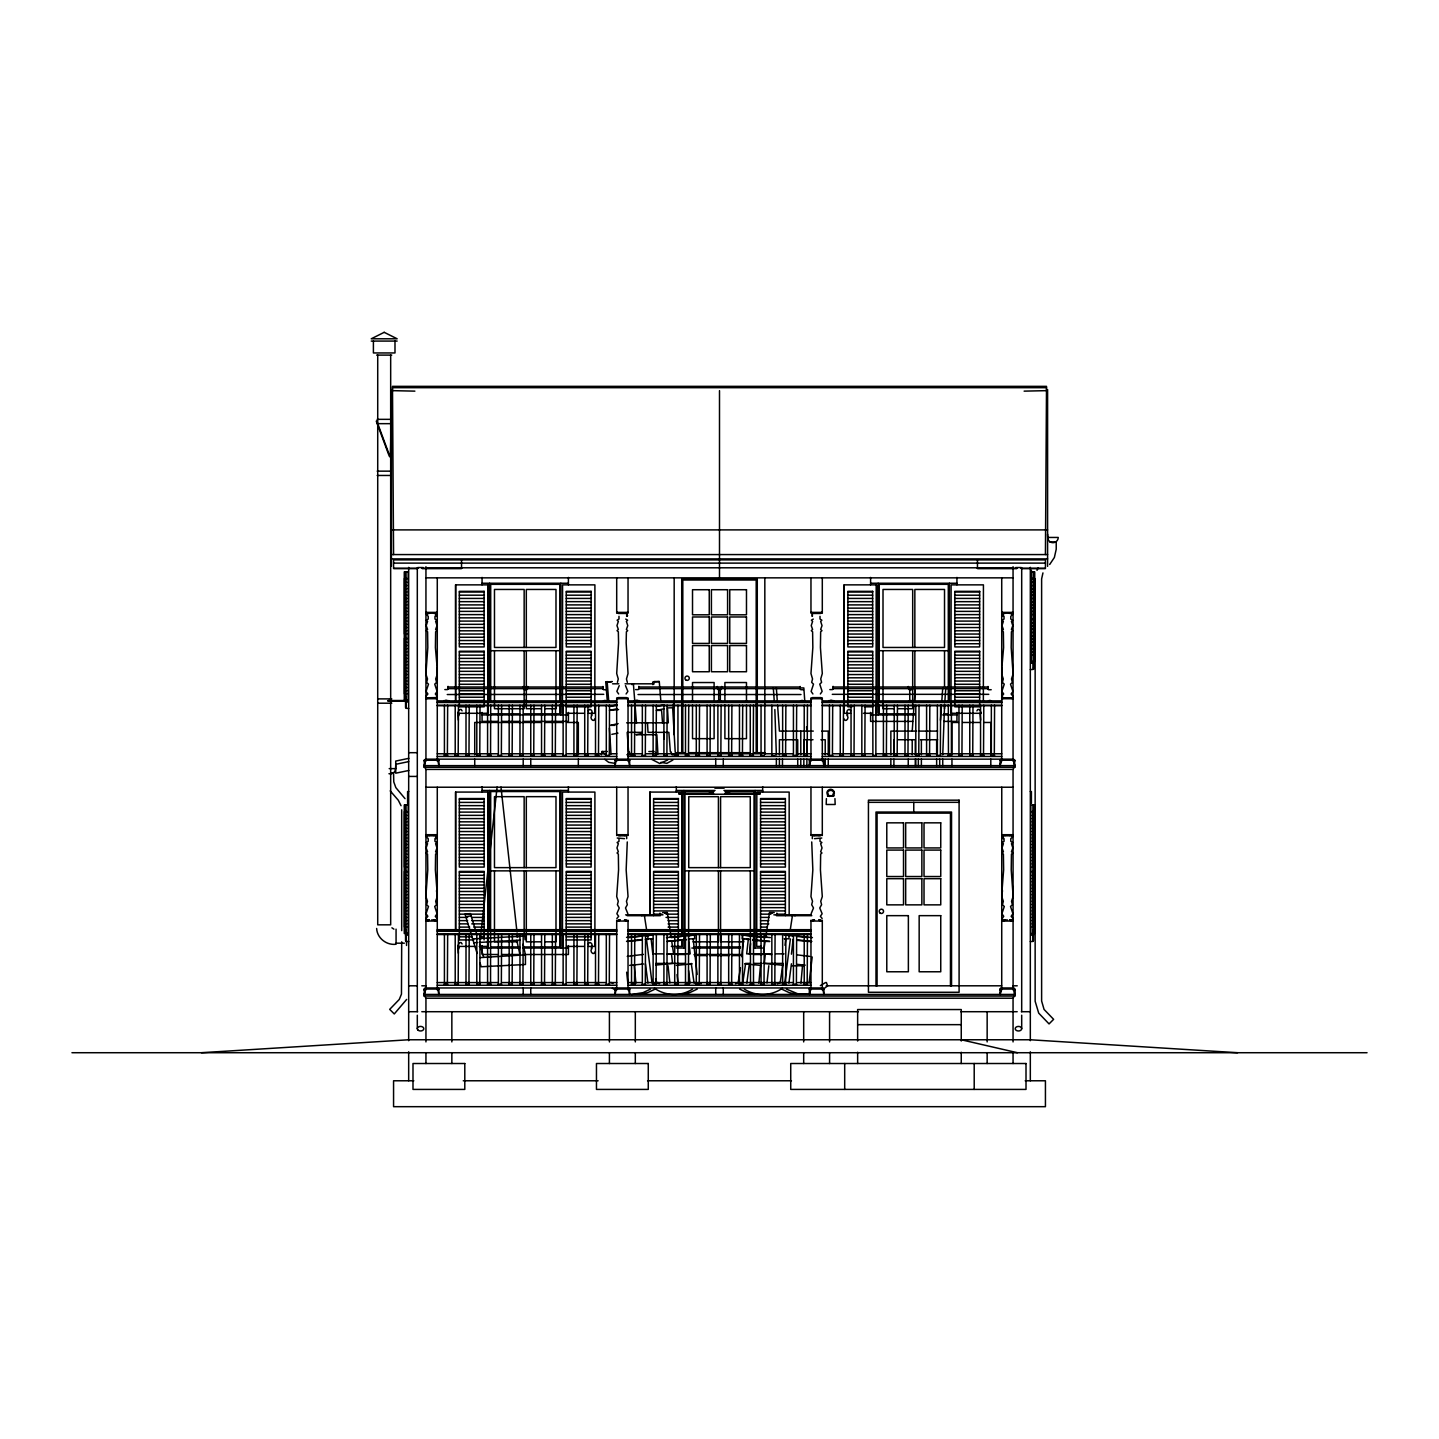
<?xml version="1.0" encoding="UTF-8"?>
<svg xmlns="http://www.w3.org/2000/svg" width="1439" height="1439" viewBox="0 0 1439 1439"><rect width="100%" height="100%" fill="white"/><g stroke="black" fill="none" stroke-linecap="round" stroke-linejoin="round"><path stroke-width="1.5" d="M405.582 697.915L405.6 696.296L405.546 707.574M405.582 931.033L405.6 929.414L405.546 940.692M1033.724 667.156L1033.706 668.775L1033.67 667.156M393.567 554.573L392.487 386.354L1046.513 386.354L1045.434 554.573M390.311 455.695L391.12 422.347M391.228 440.118L391.66 422.329M770.369 937.598L742.344 935.026L742.2 938.786L748.334 938.947L746.679 953.859L771.61 953.859M792.889 935.962L784.399 935.026L789.076 935.026L788.932 938.786L784.255 938.786L785.73 938.947L785.01 945.333M826.4 798.627L826.202 804.491L835.16 804.491L834.944 798.627M1033.454 940.692L1033.472 929.414M802.548 965.389L800.947 983.161M425.944 673.542L427.815 647.532L427.581 631.775L426.286 630.678L427.581 629.419L426.214 625.623L427.581 621.414L426.358 620.191L428.228 619.076L428.228 616.342L426.484 614.633C428.93 612.474 434.29 612.474 436.737 614.633L434.974 616.342L434.974 619.076L436.862 620.191L435.639 621.414L437.006 625.623L435.639 629.419L436.934 630.678L435.639 631.775L435.405 647.532L436.952 665.502M425.908 895.867L427.779 869.858L427.545 854.1L426.25 853.003L427.545 851.744L426.178 847.949L427.545 843.74L426.322 842.517L428.21 841.401L428.21 838.667L426.448 836.958L427.527 835.789L435.657 835.789M1001.724 673.542L1002.048 667.012M1001.76 895.867L1002.497 890.669M912.218 731.102L914.053 705.2M914.359 700.883L915.276 687.932M940.458 720.309L941.538 705.2M941.826 700.883L942.743 687.932M944.578 705.2L942.743 754.845M944.883 700.883L945.801 687.932M758.893 983.161L760.494 965.389L744.7 963.788M767.005 982.927L768.804 965.749M809.06 982.927L812.208 956.971M480.392 938.534L481.004 932.922M481.22 931.051L497.103 787.043M740.455 967.799L738.099 982.963A7.231 3.615 90 0 0 736.804 982.909L735.653 983.718M741.697 956.701L743.657 938.947M749.377 954.183L750.546 943.588M746.841 983.071L749.377 963.788M783.284 965.317L764.307 963.393L765.368 953.859L771.628 954.615M790.389 938.947L784.831 982.963M791.432 954.183L793.087 939.361M788.914 983.071L791.432 963.788M588.371 710.866C589.36 706.927 593.839 711.442 591.591 714.104L591.591 715.723C589.36 718.385 593.839 722.9 594.829 718.96M588.371 943.984C589.36 940.045 593.839 944.56 591.591 947.222L591.591 948.841C589.36 951.503 593.839 956.018 594.829 952.078M976.901 710.866C977.89 706.927 982.369 711.442 980.121 714.104L980.607 720.112M437.276 674.243L435.711 678.956L436.575 682.374L434.74 684.155L437.114 691.404L435.333 693.976L437.114 696.152M437.24 896.569L435.675 901.282L436.539 904.699L434.704 906.48L437.078 913.729L435.298 916.301L437.078 918.478M1013.056 674.243L1011.491 678.956L1012.354 682.374L1010.52 684.155L1012.894 691.404L1011.113 693.976L1012.894 696.152M1013.092 896.569L1011.527 901.282L1012.39 904.699L1010.538 906.48L1012.912 913.729L1011.149 916.301L1012.912 918.478M763.515 952.114L765.116 941.43L769.793 941.43L753.101 939.595M774.218 912.578L769.541 912.578L765.692 937.598L757.202 936.663M776.898 913.117L776.502 915.69L811.812 915.69M790.335 929.324L792.547 914.844L795.191 915.69M811.128 913.729L813.503 907.973L811.668 904.699L812.531 901.282L810.966 896.569L812.837 869.858L811.722 841.941M601.286 754.863L601.916 751.518A10.649 2.752 90 0 1 602.455 751.608L605.046 754.576M424.325 765.638L425.692 759.162L424.325 760.242L424.325 765.638L425.692 759.162L1013.308 759.162L1014.675 760.242L1014.675 765.638L1013.308 759.162L1014.675 760.242L1000.105 760.242L1000.105 765.638L1001.472 759.162L1000.105 760.242M424.325 994.439L425.692 987.963L424.325 989.043L424.289 994.439L425.692 987.963L822.55 987.963L823.917 989.043L823.917 994.439L822.55 987.963L823.917 989.043L809.348 989.043L809.348 994.439L810.715 987.963L809.348 989.043L810.715 987.963L809.348 994.439M616.45 987.963L615.083 994.439L615.083 989.043L616.45 987.963L615.083 989.043L629.652 989.043L629.652 994.439L628.285 987.963L629.652 989.043L628.285 987.963M809.348 765.638L810.715 759.162L809.348 760.242L809.348 765.638L810.715 759.162L809.348 760.242L823.917 760.242L823.917 765.638L822.55 759.162L823.917 760.242L822.299 759.162M1000.105 765.638L1001.472 759.162M1000.105 994.439L1001.508 987.963L1013.344 987.963L1014.675 989.043L1014.675 994.439L1013.308 987.963L1014.675 989.043L1000.105 989.043L1000.141 994.439L1001.472 987.963L1000.105 989.043L1001.724 987.963M1042.951 572.902L1041.62 578.928L1041.62 1001.004L1044.066 1009.441L1053.618 1019.334L1049.049 1023.92L1038.706 1013.128L1035.145 1001.256L1035.145 578.622M1036.997 570.348L1038.274 567.793M406.643 999.421L394.268 1013.955L389.699 1009.369L399.251 999.475L401.463 994.133L401.697 941.808M619.238 685.648L616.863 691.404L618.644 693.976M424.325 989.043L425.944 987.963L424.289 990.122L425.656 987.963L424.325 989.043L438.895 989.043L438.859 994.439L437.528 987.963L438.895 989.043L437.528 987.963M1000.141 990.122L1001.508 987.963M424.289 990.122L425.656 987.963M832.641 795.695L833.847 791.972L830.681 789.669L827.497 791.972L828.702 795.695M458.375 720.112L458.142 715.327M458.375 953.23L458.142 948.445M426.106 696.152L427.887 693.976L426.106 691.404L428.48 684.155L426.646 682.374L427.509 678.956L425.944 674.243M426.088 918.478L427.851 916.301L426.088 913.729L428.462 906.48L426.61 904.699L427.473 901.282L425.908 896.569M616.863 918.478L618.644 916.301L616.863 913.729L619.238 907.973L617.403 904.699L618.266 901.282L616.701 896.569L618.572 869.858L618.338 854.1L617.043 853.003L618.338 851.744L616.971 847.949L618.338 843.74L617.115 842.517L618.986 841.401L618.986 838.667M1049.679 564.484L1054.373 557.487L1056.226 549.212L1056.226 541.981L1049.751 541.981M777.708 983.718L778.859 982.891A7.231 3.615 -90 0 1 780.154 982.963L783.014 963.393L764.307 963.393M782.384 983.718L783.536 982.891M406.122 701.962L405.978 708.312L408.676 708.438M405.978 935.224L405.978 941.43L408.676 941.556M1013.056 769.415L1015.215 765.638L423.786 765.638L425.944 769.415L1013.056 769.415L1013.092 989.996M1013.056 998.216L1015.215 994.439L423.786 994.439L425.944 998.216L1013.056 998.216L1013.056 1041.926M437.114 696.692L435.927 697.609L437.276 697.789M667.66 760.044L659.674 763.479L651.705 759.36M672.876 760.044L666.905 763.336L660.843 762.364M424.325 760.242L425.692 759.162L424.325 761.321L425.944 759.162L424.325 760.242L438.895 760.242L438.895 765.638L437.528 759.162L438.895 760.242L437.528 759.162M435.621 835.789L436.737 836.958L434.956 838.667L434.956 841.401L436.826 842.517L435.603 843.74L436.988 847.949L435.603 851.744L436.898 853.003L435.603 854.1L435.369 869.858L436.934 890.147M436.737 838.038L435.927 838.667L435.927 836.509M626.684 838.667L626.684 836.509M821.759 838.038L814.474 838.667M777.186 983.485L778.625 982.657A10.649 5.324 90 0 1 779.686 982.549M824.475 988.233L827.605 985.913L826.418 982.549A10.649 5.324 -90 0 0 825.356 982.657L820.356 985.607M626.091 693.976L627.872 691.404L625.497 685.648M820.356 693.976L822.137 691.404L819.762 684.155L821.597 682.374L820.734 678.956L822.299 673.542L820.428 647.532L820.662 631.775L821.957 630.678L820.662 629.419L822.029 625.623L820.662 621.414L821.885 620.191L820.014 619.076L820.014 616.342M616.701 759.162L615.083 760.242L615.083 765.638L616.45 759.162L615.083 760.242L629.652 760.242L629.652 765.638L628.285 759.162L629.652 760.242L628.285 759.162M615.083 989.043L616.701 987.963M632.027 684.658L633.394 683.813L636.506 723.259M782.42 988.233C771.304 996.13 755.691 996.561 744.269 989.061M458.142 714.517L458.843 714.104C456.613 711.442 461.092 706.927 462.081 710.866M458.843 715.723L458.843 714.104M591.591 714.104L591.591 715.723M850.611 710.866C849.622 706.927 845.143 711.442 847.373 714.104L847.373 715.723C849.604 718.385 845.143 722.9 844.135 718.96M847.373 715.723L847.373 714.104M458.142 947.635L458.843 947.222C456.613 944.56 461.092 940.045 462.081 943.984M458.843 948.841L458.843 947.222M591.591 948.841L591.591 947.222M812.316 836.509L812.316 838.667M650.536 989.061L643.053 992.64L631.397 994.511M655.195 989.061L647.73 992.64L639.977 994.367M692.591 989.061C681.151 996.561 665.555 996.13 654.439 988.233M697.267 989.061L689.785 992.64L682.05 994.367M607.33 701.818L605.765 682.086L612.366 681.546M660.951 702.394L659.278 681.546L652.676 682.086L652.874 684.658M813.269 619.076L811.38 620.191L812.603 621.414L811.236 625.623L812.603 629.419L811.308 630.678L812.603 631.775L812.837 647.532L810.966 673.542L812.531 678.956L811.668 682.374L813.503 684.155L811.128 691.404L812.909 693.976M641.65 915.69L644.294 914.844L646.525 929.324M618.14 723.583L610.604 725.346L614.957 725.346M433.769 613.194L437.276 612.384L425.944 612.384L429.452 613.194M624.526 613.194L628.034 612.384L616.701 612.384L620.209 613.194M429.452 697.915L425.944 698.724L437.276 698.724L433.769 697.915M818.791 613.194L822.299 612.384L810.966 612.384L814.474 613.194M620.209 697.915L616.701 698.724L628.034 698.724L624.526 697.915M1009.548 613.194L1013.056 612.384L1001.724 612.384L1005.231 613.194M814.474 697.915L810.966 698.724L822.299 698.724L818.791 697.915M1005.231 697.915L1001.724 698.724L1013.056 698.724L1009.548 697.915M433.769 835.519L437.276 834.71L425.944 834.71L429.452 835.519M624.526 835.519L628.034 834.71L616.701 834.71L620.209 835.519M429.452 920.241L425.944 921.05L437.276 921.05L433.769 920.241M818.791 835.519L822.299 834.71L810.966 834.71L814.474 835.519M620.209 920.241L616.701 921.05L628.034 921.05L624.526 920.241M1009.548 835.519L1013.056 834.71L1001.724 834.71L1005.231 835.519M814.474 920.241L810.966 921.05L822.299 921.05L818.791 920.241M1005.231 920.241L1001.724 921.05L1013.056 921.05L1009.548 920.241M609.147 706.567L617.205 704.84M617.223 708.743L609.452 710.398L618.554 709.571M656.058 706.567L664.116 704.84M664.134 708.743L656.364 710.398L661.58 710.398L662.57 723.205M408.82 758.335L395.725 761.069L395.725 773.193L408.802 770.477M395.725 764.307L408.676 761.609M444.417 755.439L447.655 755.439M455.21 755.439L458.447 755.439M466.002 755.439L469.24 755.439M476.795 755.439L480.032 755.439M487.587 755.439L490.825 755.439M498.38 755.439L501.617 755.439M509.172 755.439L512.41 755.439M519.965 755.439L523.202 755.439M530.757 755.439L533.995 755.439M541.55 755.439L544.787 755.439M552.342 755.439L555.58 755.439M563.135 755.439L566.372 755.439M573.927 755.439L577.165 755.439M584.72 755.439L587.957 755.439M595.512 755.439L598.75 755.439M606.305 755.439L609.542 755.439M631.541 755.439L634.779 755.439M642.334 755.439L645.571 755.439M653.126 755.439L656.364 755.439M663.919 755.439L667.156 755.439M685.504 755.439L688.741 755.439M696.296 755.439L699.534 755.439M707.089 755.439L710.326 755.439M717.881 755.439L721.119 755.439M728.674 755.439L731.911 755.439M739.466 755.439L742.704 755.439M750.259 755.439L753.496 755.439M761.051 755.439L764.289 755.979L761.051 755.979L761.051 705.2M771.844 755.439L775.081 755.979L771.844 755.979L771.844 705.2M782.636 755.439L785.874 755.439M793.429 755.439L796.666 755.439M804.221 755.439L807.459 755.439M829.458 755.439L832.695 755.439M840.25 755.439L843.488 755.439M851.043 755.439L854.28 755.439M861.835 755.439L865.073 755.439M872.628 755.439L875.865 755.439M883.42 755.439L886.658 755.439M894.213 755.439L897.45 755.439M905.005 755.439L908.243 755.439M915.798 755.439L919.035 755.439M926.59 755.439L929.828 755.439M937.383 755.439L940.62 755.439M948.175 755.439L951.413 755.439M958.968 755.439L962.205 755.439M969.76 755.439L972.998 755.439M980.553 755.439L983.79 755.439M991.345 755.439L994.583 755.439M444.417 984.24L447.655 984.24M455.21 984.24L458.447 984.24M466.002 984.24L469.24 984.24M476.795 984.24L480.032 984.24M487.587 984.24L490.825 984.24M498.38 984.24L501.617 984.24M509.172 984.24L512.41 984.24M519.965 984.24L523.202 984.24M530.757 984.24L533.995 984.24M541.55 984.24L544.787 984.24M552.342 984.24L555.58 984.24M563.135 984.24L566.372 984.24M573.927 984.24L577.165 984.24M584.72 984.24L587.957 984.24M595.512 984.24L598.75 984.24M606.305 984.24L609.542 984.24M631.541 984.24L634.779 984.24M642.334 984.24L645.571 984.24M653.126 984.24L656.364 984.24M663.919 984.24L667.156 984.24M674.711 984.24L677.949 984.24M685.504 984.24L688.741 984.24M696.296 984.24L699.534 984.24M707.089 984.24L710.326 984.24M717.881 984.24L721.119 984.24M728.674 984.24L731.911 984.24M739.466 984.24L742.704 984.24M750.259 984.24L753.496 984.24M761.051 984.24L764.289 984.24M771.844 984.24L775.081 984.24M782.636 984.24L785.874 984.24M793.429 984.24L796.666 984.24M804.221 984.24L807.459 984.24M664.62 913.117L667.318 912.578L671.168 937.598L681.78 936.429M611.845 734.34L617.979 733.153M642.028 733.548L636.02 734.717L656.868 734.717L657.911 754.036M465.804 916.697L471.093 915.852M389.843 455.3L389.681 456.829M627.242 956.377L643.395 954.417M667.3 954.363L671.473 953.859L672.535 963.393L655.68 965.101M626.559 937.365L652.461 935.026L646.093 935.728M629.113 937.598L639.725 936.429M627.098 941.196L641.686 939.595M642.19 940.045L626.559 941.43M666.491 937.598L694.515 935.026L694.659 938.786L688.526 938.947L690.18 953.859L667.318 953.859M688.148 935.728L694.515 935.026M685.827 939.361L667.066 941.43L686.331 939.811M629.634 965.389L643.449 963.986M676.366 965.389L692.159 963.788M435.927 613.464L437.276 613.338M1011.707 613.464L1013.056 613.338M425.944 697.789L435.927 697.609M1001.724 697.789L1013.056 697.789M435.891 835.789L437.24 835.663M1011.743 835.789L1013.092 835.663M425.908 920.115L427.257 919.971M809.366 994.187L797.656 993.737L786.324 989.061M614.777 763.336L608.733 762.364L604.794 759.36M479.241 942.437L520.342 940.081M648.827 751.518L654.223 751.5M201.46 1052.718L408.676 1039.767L1030.324 1039.767L1237.54 1052.718M480.194 957.601L525.451 954.848L525.451 964.508L481.202 966.756L480.086 963.141M472.64 938.912L524.785 936.016L525.055 939.793M473.809 942.743L477.424 942.527M516.421 936.753L518.562 936.645M1024.118 391.138L1046.513 390.653M390.814 454.922L390.868 456.451M371.244 341.079L397.146 341.079M376.64 355.109L391.75 355.109M392.487 387.685L1046.513 387.685M392.487 389.591L391.408 389.591L391.408 566.354M1046.513 389.591L1047.592 389.591L1047.592 566.354M377.144 419.343L391.174 419.343M377.144 423.66L391.174 423.66M377.18 471.147L391.21 471.147M377.18 475.464L391.21 475.464M391.408 529.894L1047.592 529.894M1047.592 534.211L1047.718 537.449A5.252 5.252 0 0 0 1052.988 542.701A5.252 5.252 0 0 0 1058.241 537.449L1047.718 537.449M391.408 554.573L1047.592 554.573M391.408 558.89L1047.592 558.89M393.567 563.117L1045.434 563.117M417.742 567.542L423.354 567.542M1015.646 567.542L1021.258 567.542M425.944 567.793L1013.056 567.793M393.692 568.387L417.778 568.387M422.149 568.387L461.541 568.387M977.459 568.387L1016.851 568.387M1021.222 568.387L1045.308 568.387M417.688 568.513L393.567 568.513L393.567 559.879L1045.434 559.879L1045.434 568.513L1021.312 568.513M422.077 568.513L461.541 568.513L461.541 559.879M1016.923 568.513L977.459 568.513L977.459 559.879M1031.026 571.913L1034.731 571.913L1034.731 661.49L1031.026 661.49M425.944 577.848L1013.056 577.848M407.003 578.388L404.485 578.388L404.485 633.969L407.003 633.969M1032.411 578.388L1034.515 578.388M405.924 579L406.877 579M1032.554 579.072L1033.58 579.072M405.924 582.237L406.877 582.237M1032.554 582.309L1033.58 582.309M482.065 583.245L568.405 583.245M870.595 583.245L956.935 583.245M488.001 702.232L488.001 584.864L455.551 584.864L455.551 702.232M876.405 584.864L876.405 713.294L876.531 584.864L844.081 584.864L844.081 713.294L850.665 713.294M405.924 585.475L406.877 585.475M1032.554 585.547L1033.58 585.547M405.924 588.713L406.877 588.713M1032.554 588.785L1033.58 588.785M405.924 591.951L406.877 591.951M459.383 591.951L484.152 591.951M566.282 591.951L591.087 591.951M847.913 591.951L872.682 591.951M954.812 591.951L979.617 591.951M1032.554 592.023L1033.58 592.023M405.924 595.188L406.877 595.188M459.383 595.188L484.152 595.188M566.282 595.188L591.087 595.188M847.913 595.188L872.682 595.188M954.812 595.188L979.617 595.188M1032.554 595.26L1033.58 595.26M405.924 598.426L406.877 598.426M459.383 598.426L484.152 598.426M566.282 598.426L591.087 598.426M847.913 598.426L872.682 598.426M954.812 598.426L979.617 598.426M1032.554 598.498L1033.58 598.498M405.924 601.664L406.877 601.664M459.383 601.664L484.152 601.664M566.282 601.664L591.087 601.664M847.913 601.664L872.682 601.664M954.812 601.664L979.617 601.664M1032.554 601.736L1033.58 601.736M405.924 604.902L406.877 604.902M459.383 604.902L484.152 604.902M566.282 604.902L591.087 604.902M847.913 604.902L872.682 604.902M954.812 604.902L979.617 604.902M1032.554 604.974L1033.58 604.974M405.924 608.139L406.877 608.139M459.383 608.139L484.152 608.139M566.282 608.139L591.087 608.139M847.913 608.139L872.682 608.139M954.812 608.139L979.617 608.139M1032.554 608.211L1033.58 608.211M405.924 611.377L406.877 611.377M459.383 611.377L484.152 611.377M566.282 611.377L591.087 611.377M847.913 611.377L872.682 611.377M954.812 611.377L979.617 611.377M1032.554 611.449L1033.58 611.449M618.32 613.464L626.415 613.464M812.585 613.464L820.68 613.464M405.924 614.615L406.877 614.615M459.383 614.615L484.152 614.615M566.282 614.615L591.087 614.615M847.913 614.615L872.682 614.615M954.812 614.615L979.617 614.615M1032.411 614.543L1034.515 614.543M1013.056 673.542L1011.185 647.532L1011.419 631.775L1012.714 630.678L1011.419 629.419L1012.786 625.623L1011.419 621.414L1012.642 620.191L1010.772 619.076L1010.772 616.342L1012.516 614.633C1010.07 612.474 1004.71 612.474 1002.264 614.633L1004.026 616.342L1004.026 619.076L1002.138 620.191L1003.361 621.414L1001.994 625.623L1003.361 629.419L1002.066 630.678L1003.361 631.775L1003.595 647.532L1002.048 665.502M405.924 617.853L406.877 617.853M459.383 617.853L484.152 617.853M566.282 617.853L591.087 617.853M847.913 617.853L872.682 617.853M954.812 617.853L979.617 617.853M1032.411 618.86L1034.515 618.86M1032.554 619.525L1033.58 619.525M405.924 621.09L406.877 621.09M459.383 621.09L484.152 621.09M566.282 621.09L591.087 621.09M847.913 621.09L872.682 621.09M954.812 621.09L979.617 621.09M1032.554 622.763L1033.58 622.763M405.924 624.328L406.877 624.328M459.383 624.328L484.152 624.328M566.282 624.328L591.087 624.328M847.913 624.328L872.682 624.328M954.812 624.328L979.617 624.328M1032.554 626.001L1033.58 626.001M405.924 627.566L406.877 627.566M459.383 627.566L484.152 627.566M566.282 627.566L591.087 627.566M847.913 627.566L872.682 627.566M954.812 627.566L979.617 627.566M1032.554 629.239L1033.58 629.239M405.924 630.804L406.877 630.804M459.383 630.804L484.152 630.804M566.282 630.804L591.087 630.804M847.913 630.804L872.682 630.804M954.812 630.804L979.617 630.804M1032.554 632.476L1033.58 632.476M459.383 634.041L484.152 634.041M566.282 634.041L591.087 634.041M847.913 634.041L872.682 634.041M954.812 634.041L979.617 634.041M1032.554 635.714L1033.58 635.714M459.383 637.279L484.152 637.279M566.282 637.279L591.087 637.279M847.913 637.279L872.682 637.279M954.812 637.279L979.617 637.279M407.003 638.286L404.485 638.286L404.485 693.868L407.003 693.868M405.924 638.952L406.877 638.952M1032.554 638.952L1033.58 638.952M459.383 640.517L484.152 640.517M566.282 640.517L591.087 640.517M847.913 640.517L872.682 640.517M954.812 640.517L979.617 640.517M405.924 642.19L406.877 642.19M1032.554 642.19L1033.58 642.19M459.383 643.755L484.152 643.755M566.282 643.755L591.087 643.755M847.913 643.755L872.682 643.755M954.812 643.755L979.617 643.755M405.924 645.427L406.877 645.427M1032.554 645.427L1033.58 645.427M405.924 648.665L406.877 648.665M1032.554 648.665L1033.58 648.665M490.699 650.698L559.771 650.698M879.229 650.698L948.301 650.698M405.924 651.903L406.877 651.903M459.383 651.903L484.152 651.903M566.282 651.903L591.087 651.903M847.913 651.903L872.682 651.903M954.812 651.903L979.617 651.903M1032.554 651.903L1033.58 651.903M405.924 655.141L406.877 655.141M459.383 655.141L484.152 655.141M566.282 655.141L591.087 655.141M847.913 655.141L872.682 655.141M954.812 655.141L979.617 655.141M1032.411 655.015L1034.515 655.015M405.924 658.378L406.877 658.378M459.383 658.378L484.152 658.378M566.282 658.378L591.087 658.378M847.913 658.378L872.682 658.378M954.812 658.378L979.617 658.378M405.924 661.616L406.877 661.616M459.383 661.616L484.152 661.616M566.282 661.616L591.087 661.616M847.913 661.616L872.682 661.616M954.812 661.616L979.617 661.616M1030.972 663.109L1033.832 663.109M405.924 664.854L406.877 664.854M459.383 664.854L484.152 664.854M566.282 664.854L591.087 664.854M847.913 664.854L872.682 664.854M954.812 664.854L979.617 664.854M405.924 668.092L406.877 668.092M459.383 668.092L484.152 668.092M566.282 668.092L591.087 668.092M847.913 668.092L872.682 668.092M954.812 668.092L979.617 668.092M1030.324 669.585L1033.022 669.459L1032.878 663.109M405.924 671.329L406.877 671.329M459.383 671.329L484.152 671.329M566.282 671.329L591.087 671.329M847.913 671.329L872.682 671.329M954.812 671.329L979.617 671.329M405.924 674.567L406.877 674.567M459.383 674.567L484.152 674.567M566.282 674.567L591.087 674.567M847.913 674.567L872.682 674.567M954.812 674.567L979.617 674.567M405.924 677.805L406.877 677.805M459.383 677.805L484.152 677.805M566.282 677.805L591.087 677.805M847.913 677.805L872.682 677.805M954.812 677.805L979.617 677.805M405.924 681.043L406.877 681.043M459.383 681.043L484.152 681.043M566.282 681.043L591.087 681.043M847.913 681.043L872.682 681.043M954.812 681.043L979.617 681.043M654.061 681.546L659.278 681.546M605.765 682.086L610.981 682.086M612.546 683.813L618.806 683.813M625.066 683.813L654.259 683.813M405.924 684.28L406.877 684.28M459.383 684.28L484.152 684.28M566.282 684.28L591.087 684.28M847.913 684.28L872.682 684.28M954.812 684.28L979.617 684.28M448.069 687.015L602.941 687.015M638.826 687.015L800.174 687.015M833.091 687.015L987.963 687.015M405.924 687.518L406.877 687.518M800.786 687.932L803.843 687.932L804.761 700.883M448.069 688.633L602.941 688.633M638.826 688.633L800.174 688.633M833.091 688.633L987.963 688.633M523.616 689.173L523.346 686.475M527.394 689.173L527.663 686.475M717.611 689.173L717.341 686.475M721.389 689.173L721.659 686.475M908.639 689.173L908.369 686.475M444.831 689.587L447.529 689.587M635.588 689.587L638.286 689.587M829.853 689.587L832.551 689.587M524.156 689.713L526.854 689.713M603.481 689.713L606.179 689.713M718.151 689.713L720.849 689.713M800.714 689.713L803.412 689.713M909.178 689.713L911.876 689.713M988.503 689.713L991.201 689.713M405.924 690.756L406.877 690.756M459.383 690.756L484.152 690.756M566.282 690.756L591.087 690.756M847.913 690.756L872.682 690.756M954.812 690.756L979.617 690.756M459.383 693.994L484.152 693.994M566.282 693.994L591.087 693.994M847.913 693.994L872.682 693.994M954.812 693.994L979.617 693.994M603.75 694.335L447.259 694.533M832.282 694.335L988.773 694.335M459.383 697.231L484.152 697.231M566.282 697.231L591.087 697.231M847.913 697.231L872.682 697.231M954.812 697.231L979.617 697.231M618.051 697.609L626.684 697.609M812.316 697.609L820.949 697.609M377.773 698.886L391.804 698.886M445.388 700.379L446.953 700.379M636.146 700.379L637.711 700.379M830.411 700.379L831.976 700.379M388.188 700.505L408.172 700.505M443.752 700.649L448.608 700.649M459.383 700.469L484.152 700.469M524.731 700.505L526.278 700.505M566.282 700.469L591.087 700.469M604.056 700.505L605.603 700.505M634.509 700.649L639.366 700.649M718.727 700.505L720.273 700.505M801.289 700.505L802.836 700.505M828.774 700.649L833.631 700.649M847.913 700.469L872.682 700.469M911.301 700.505L909.754 700.505L909.718 689.713M954.812 700.469L979.617 700.469M989.079 700.505L990.626 700.505M437.276 700.883L616.701 700.883M628.034 700.883L810.966 700.883M822.299 700.883L1001.724 700.883M387.649 701.045L408.172 701.045M443.752 701.459L448.608 701.459M523.4 701.584L527.609 701.584M602.725 701.584L606.934 701.584M634.509 701.459L639.366 701.459M717.395 701.584L721.605 701.584M799.958 701.584L804.167 701.584M828.774 701.459L833.631 701.459M908.423 701.584L912.632 701.584M987.748 701.584L991.957 701.584M405.528 701.962L408.28 701.962M437.276 701.962L616.701 701.962M628.034 701.962L810.966 701.962M822.299 701.962L1001.724 701.962M437.276 702.502L616.701 702.502M628.034 702.502L810.966 702.502M822.299 702.502L1001.724 702.502M377.773 703.203L391.804 703.203M437.276 705.2L616.701 705.2M628.034 705.2L810.966 705.2M822.299 705.2L1001.724 705.2M437.276 705.74L616.701 705.74M628.034 705.74L810.966 705.74M822.299 705.74L1001.724 705.74M566.282 706.819L591.123 706.819L591.123 651.237L566.282 651.237L566.103 756.033L563.135 755.979L563.135 705.2M851.978 706.819L847.859 706.819L847.859 651.237L872.7 651.237L872.897 756.033L875.865 755.979L875.865 705.2M864.371 706.819L872.7 706.819M541.154 708.707L526.314 708.707L526.314 650.698M545.399 708.707L555.994 708.707L555.994 650.698M893.601 708.707L883.006 708.707L883.006 650.698M897.846 708.707L912.686 708.707L912.686 650.698M457.71 713.294L488.001 713.294L487.875 584.864M562.469 713.294L562.559 584.864L594.901 584.864L594.829 713.294L588.353 713.294M566.786 713.294L584.126 713.294M863.472 713.294L872.214 713.294M981.272 713.294L950.999 713.294L951.089 584.864L983.431 584.864L983.359 702.232M490.699 713.834L519.659 713.834M524.12 713.834L559.771 713.834L559.771 704.912M914.88 713.834L879.229 713.834L879.229 704.912M943.84 713.834L948.301 713.834M482.065 714.913L568.405 714.913M870.595 714.913L914.88 714.913M942.707 714.913L956.935 714.913M497.57 721.389L482.065 721.389L482.065 712.431M501.995 721.389L519.695 721.389M524.12 721.389L568.405 721.389L568.405 712.431M912.65 721.389L870.595 721.389L870.595 712.431M943.66 721.389L956.935 721.389L956.935 712.431M540.866 722.468L474.726 722.468L474.726 754.845M545.273 722.468L562.919 722.468M567.326 722.468L578.334 722.468L578.334 754.845M958.428 722.468L951.952 722.468L951.952 754.845M962.745 722.468L980.013 722.468M984.33 722.468L990.805 722.468L990.805 754.845M626.631 722.81L668.326 722.81L667.462 707.916L673.434 707.754L673.362 703.977M813.305 731.102L779.416 731.102L777.582 705.2M821.849 731.102L828.252 731.102L828.252 754.845M916.211 731.102L890.849 731.102L890.849 754.845M918.334 731.102L937.562 731.102M641.758 732.361L627.17 732.361L628.645 751.931A7.231 1.871 90 0 1 629.311 751.86L630.372 754.72L626.9 754.72M812.999 739.736L803.843 739.736L803.843 754.845M820.932 739.736L825.213 739.736L825.213 754.845M897.972 739.736L915.276 739.736L915.276 754.845M920.474 739.736L937.67 739.736M602.096 751.5L607.312 751.5M408.676 752.687L417.31 752.687M676.384 752.687L685.234 752.687M689.479 752.687L749.521 752.687M753.766 752.687L764.828 752.687M437.276 753.766L497.84 753.766M502.319 753.766L562.865 753.766M567.362 753.766L605.495 753.766M609.974 753.766L616.701 753.766M628.034 753.766L641.416 753.766M645.877 753.766L793.123 753.766M797.584 753.766L810.966 753.766M822.299 753.766L829.026 753.766M833.505 753.766L871.638 753.766M876.135 753.766L936.681 753.766M941.16 753.766L1001.724 753.766M675.557 754.72L672.085 754.72L671.006 751.86A7.231 1.871 -90 0 0 670.34 751.931L668.865 732.361L648.018 732.361L647.478 722.81M437.276 756.464L616.701 756.464M628.034 756.464L810.966 756.464M822.299 756.464L1001.724 756.464M395.725 765.386L395.599 768.624A5.27 5.27 0 0 1 388.962 773.714M423.786 767.257L1015.215 767.257M389.196 768.624L395.599 768.624M391.948 772.851L393.567 772.851L393.764 781.863L395.833 787.619L405.043 798.663M408.676 776.43L417.31 776.43M425.944 787.223L1013.056 787.223M714.877 788.176L724.123 788.176M830.087 789.705L831.274 789.705M829.925 790.011L831.418 790.011M482.065 790.461L568.405 790.461M676.33 790.461L715.057 790.461M723.961 790.461L762.67 790.461M830.087 790.443L831.274 790.443M408.676 791.54L407.597 791.54L407.597 803.412M713.924 791.54L684.964 791.54L684.964 946.952M725.076 791.54L754.036 791.54L754.036 946.952M1030.324 791.54L1031.403 791.54L1031.403 803.412M488.001 930.763L488.001 792.08L455.551 792.08L455.551 930.763M682.14 792.08L682.14 935.224L682.266 792.08L649.816 792.08L649.816 915.096M709.463 792.871L712.719 792.871M726.281 792.871L729.537 792.871M709.463 793.303L712.953 793.303M726.047 793.303L729.537 793.303M678.884 793.375L713.636 793.375M724.752 793.375L760.116 793.375M678.884 794.238L760.116 794.238M827.623 795.695L833.721 795.695M827.461 795.947L833.883 795.947M459.383 799.167L484.152 799.167M566.282 799.167L591.087 799.167M653.648 799.167L678.417 799.167M760.547 799.167L785.352 799.167M868.437 802.332L959.094 802.332M459.383 802.404L484.152 802.404M566.282 802.404L591.087 802.404M653.648 802.404L678.417 802.404M760.547 802.404L785.352 802.404M459.383 805.642L484.152 805.642M566.282 805.642L591.087 805.642M653.648 805.642L678.417 805.642M760.547 805.642L785.352 805.642M459.383 808.88L484.152 808.88M566.282 808.88L591.087 808.88M653.648 808.88L678.417 808.88M760.547 808.88L785.352 808.88M407.003 811.506L404.485 811.506L404.485 867.087L407.003 867.087M1032.051 811.506L1034.515 811.506M405.924 812.118L406.877 812.118M459.383 812.118L484.152 812.118M566.282 812.118L591.087 812.118M653.648 812.118L678.417 812.118M760.547 812.118L785.352 812.118M1032.195 812.118L1033.58 812.118M405.924 815.355L406.877 815.355M459.383 815.355L484.152 815.355M566.282 815.355L591.087 815.355M653.648 815.355L678.417 815.355M760.547 815.355L785.352 815.355M1032.195 815.355L1033.58 815.355M405.924 818.593L406.877 818.593M459.383 818.593L484.152 818.593M566.282 818.593L591.087 818.593M653.648 818.593L678.417 818.593M760.547 818.593L785.352 818.593M1032.195 818.593L1033.58 818.593M405.924 821.831L406.877 821.831M459.383 821.831L484.152 821.831M566.282 821.831L591.087 821.831M653.648 821.831L678.417 821.831M760.547 821.831L785.352 821.831M1032.195 821.831L1033.58 821.831M405.924 825.069L406.877 825.069M459.383 825.069L484.152 825.069M566.282 825.069L591.087 825.069M653.648 825.069L678.417 825.069M760.547 825.069L785.352 825.069M1032.195 825.069L1033.58 825.069M405.924 828.306L406.877 828.306M459.383 828.306L484.152 828.306M566.282 828.306L591.087 828.306M653.648 828.306L678.417 828.306M760.547 828.306L785.352 828.306M1032.195 828.306L1033.58 828.306M405.924 831.544L406.877 831.544M459.383 831.544L484.152 831.544M566.282 831.544L591.087 831.544M653.648 831.544L678.417 831.544M760.547 831.544L785.352 831.544M1032.195 831.544L1033.58 831.544M405.924 834.782L406.877 834.782M459.383 834.782L484.152 834.782M566.282 834.782L591.087 834.782M653.648 834.782L678.417 834.782M760.547 834.782L785.352 834.782M1032.195 834.782L1033.58 834.782M618.32 835.789L626.415 835.789M812.585 835.789L820.68 835.789M1003.343 835.789L1011.473 835.789L1012.552 836.958L1010.79 838.667L1010.79 841.401L1012.678 842.517L1011.455 843.74L1012.822 847.949L1011.455 851.744L1012.75 853.003L1011.455 854.1L1011.221 869.858L1013.092 895.867M405.924 838.02L406.877 838.02M459.383 838.02L484.152 838.02M566.282 838.02L591.087 838.02M653.648 838.02L678.417 838.02M760.547 838.02L785.352 838.02M1032.195 838.02L1033.58 838.02M624.526 838.667L617.241 838.038M405.924 841.257L406.877 841.257M459.383 841.257L484.152 841.257M566.282 841.257L591.087 841.257M653.648 841.257L678.417 841.257M760.547 841.257L785.352 841.257M1032.195 841.257L1033.58 841.257M405.924 844.495L406.877 844.495M459.383 844.495L484.152 844.495M566.282 844.495L591.087 844.495M653.648 844.495L678.417 844.495M760.547 844.495L785.352 844.495M1032.195 844.495L1033.58 844.495M405.924 847.733L406.877 847.733M459.383 847.733L484.152 847.733M566.282 847.733L591.087 847.733M653.648 847.733L678.417 847.733M760.547 847.733L785.352 847.733M1032.195 847.733L1033.58 847.733M405.924 850.971L406.877 850.971M459.383 850.971L484.152 850.971M566.282 850.971L591.087 850.971M653.648 850.971L678.417 850.971M760.547 850.971L785.352 850.971M1032.195 850.971L1033.58 850.971M405.924 854.208L406.877 854.208M459.383 854.208L484.152 854.208M566.282 854.208L591.087 854.208M653.648 854.208L678.417 854.208M760.547 854.208L785.352 854.208M1032.195 854.208L1033.58 854.208M405.924 857.446L406.877 857.446M459.383 857.446L484.152 857.446M566.282 857.446L591.087 857.446M653.648 857.446L678.417 857.446M760.547 857.446L785.352 857.446M1032.195 857.446L1033.58 857.446M405.924 860.684L406.877 860.684M459.383 860.684L484.152 860.684M566.282 860.684L591.087 860.684M653.648 860.684L678.417 860.684M760.547 860.684L785.352 860.684M1032.195 860.684L1033.58 860.684M405.924 863.922L406.877 863.922M459.383 863.922L484.152 863.922M566.282 863.922L591.087 863.922M653.648 863.922L678.417 863.922M760.547 863.922L785.352 863.922M1032.195 863.922L1033.58 863.922M1032.051 867.087L1034.515 867.087M490.699 870.865L559.771 870.865M684.964 870.865L754.036 870.865M407.003 871.404L404.485 871.404L404.485 926.986L407.003 926.986M1032.051 871.404L1034.515 871.404M405.924 872.07L406.877 872.07M459.383 872.07L484.152 872.07M566.282 872.07L591.087 872.07M653.648 872.07L678.417 872.07M760.547 872.07L785.352 872.07M1032.195 872.07L1033.58 872.07M405.924 875.308L406.877 875.308M459.383 875.308L484.152 875.308M566.282 875.308L591.087 875.308M653.648 875.308L678.417 875.308M760.547 875.308L785.352 875.308M1032.195 875.308L1033.58 875.308M405.924 878.545L406.877 878.545M459.383 878.545L484.152 878.545M566.282 878.545L591.087 878.545M653.648 878.545L678.417 878.545M760.547 878.545L785.352 878.545M1032.195 878.545L1033.58 878.545M405.924 881.783L406.877 881.783M459.383 881.783L484.152 881.783M566.282 881.783L591.087 881.783M653.648 881.783L678.417 881.783M760.547 881.783L785.352 881.783M1032.195 881.783L1033.58 881.783M405.924 885.021L406.877 885.021M459.383 885.021L484.152 885.021M566.282 885.021L591.087 885.021M653.648 885.021L678.417 885.021M760.547 885.021L785.352 885.021M1032.195 885.021L1033.58 885.021M405.924 888.259L406.877 888.259M459.383 888.259L484.152 888.259M566.282 888.259L591.087 888.259M653.648 888.259L678.417 888.259M760.547 888.259L785.352 888.259M1032.195 888.259L1033.58 888.259M405.924 891.496L406.877 891.496M459.383 891.496L484.152 891.496M566.282 891.496L591.087 891.496M653.648 891.496L678.417 891.496M760.547 891.496L785.352 891.496M1032.195 891.496L1033.58 891.496M405.924 894.734L406.877 894.734M459.383 894.734L484.152 894.734M566.282 894.734L591.087 894.734M653.648 894.734L678.417 894.734M760.547 894.734L785.352 894.734M1032.195 894.734L1033.58 894.734M405.924 897.972L406.877 897.972M459.383 897.972L484.152 897.972M566.282 897.972L591.087 897.972M653.648 897.972L678.417 897.972M760.547 897.972L785.352 897.972M1032.195 897.972L1033.58 897.972M405.924 901.21L406.877 901.21M459.383 901.21L484.152 901.21M566.282 901.21L591.087 901.21M653.648 901.21L678.417 901.21M760.547 901.21L785.352 901.21M1032.195 901.21L1033.58 901.21M405.924 904.447L406.877 904.447M459.383 904.447L484.152 904.447M566.282 904.447L591.087 904.447M653.648 904.447L678.417 904.447M760.547 904.447L785.352 904.447M1032.195 904.447L1033.58 904.447M405.924 907.685L406.877 907.685M459.383 907.685L484.152 907.685M566.282 907.685L591.087 907.685M653.648 907.685L678.417 907.685M760.547 907.685L785.352 907.685M1032.195 907.685L1033.58 907.685M405.924 910.923L406.877 910.923M459.383 910.923L484.152 910.923M566.282 910.923L591.087 910.923M653.648 910.923L678.417 910.923M760.547 910.923L785.352 910.923M1032.195 910.923L1033.58 910.923M662.642 912.578L667.318 912.578M405.924 914.161L406.877 914.161M459.383 914.161L484.152 914.161M566.282 914.161L591.087 914.161M653.648 914.161L661.904 914.161M666.023 914.161L678.417 914.161M760.547 914.161L770.89 914.161M777.096 914.161L785.352 914.161M1032.195 914.161L1033.58 914.161M625.605 914.844L662.983 914.844M773.858 914.844L811.254 914.844M627.116 915.69L660.339 915.69L659.943 913.117M405.924 917.398L406.877 917.398M459.383 917.398L467.639 917.398M471.758 917.398L484.152 917.398M566.282 917.398L591.087 917.398M666.023 917.398L678.417 917.398M760.547 917.398L768.822 917.398M1032.195 917.398L1033.58 917.398M427.293 919.935L429.452 919.935M431.61 919.935L435.927 919.935M618.051 919.935L620.209 919.935M624.526 919.935L626.684 919.935M812.316 919.935L814.474 919.935M818.791 919.935L820.949 919.935M1003.073 919.935L1007.39 919.935M1009.548 919.935L1011.707 919.935M405.924 920.636L406.877 920.636M459.383 920.636L467.639 920.636M471.758 920.636L484.152 920.636M566.282 920.636L591.087 920.636M668.092 920.636L678.417 920.636M760.547 920.636L768.822 920.636M1032.195 920.636L1033.58 920.636M405.924 923.874L406.877 923.874M459.383 923.874L467.639 923.874M471.758 923.874L484.152 923.874M566.282 923.874L591.087 923.874M668.092 923.874L678.417 923.874M760.547 923.874L768.822 923.874M1032.195 923.874L1033.58 923.874M1032.051 926.986L1034.515 926.986M459.383 927.112L469.708 927.112M473.827 927.112L484.152 927.112M566.282 927.112L591.087 927.112M668.092 927.112L678.417 927.112M760.547 927.112L766.753 927.112M437.276 929.684L616.701 929.684M628.034 929.684L810.966 929.684M437.276 930.763L616.701 930.763M628.034 930.763L810.966 930.763M437.276 931.303L616.701 931.303M628.034 931.303L810.966 931.303M459.383 933.587L471.758 933.587M480.032 933.587L484.152 933.587M566.282 933.587L591.087 933.587M670.16 933.587L676.366 933.587M762.616 933.587L766.753 933.587M437.276 934.001L616.701 934.001M628.034 934.001L810.966 934.001M437.276 934.541L616.701 934.541M628.034 934.541L810.966 934.541M405.528 935.08L408.28 935.08M1030.72 935.08L1033.472 935.08M459.383 936.825L471.758 936.825M480.032 936.825L484.152 936.825M566.282 936.825L591.087 936.825M670.16 936.825L676.366 936.825M762.616 936.825L766.753 936.825M645.32 939.361L648.449 939.361M746.355 939.361L749.467 939.361M473.773 939.937L459.329 939.937L459.329 871.404L484.17 871.404L484.098 939.937M566.282 939.937L591.123 939.937L591.123 871.404L566.282 871.404L566.103 984.834L563.135 984.78L563.135 934.001M807.171 941.43L811.848 941.43L797.26 939.811M1030.324 941.556L1033.022 941.43L1033.022 935.224M517.788 941.826L494.476 941.826L494.476 870.865M541.154 941.826L526.314 941.826L526.314 870.865M545.399 941.826L555.994 941.826L555.994 870.865M692.986 941.826L718.421 941.826L718.421 870.865M743.891 941.826L720.579 941.826L720.579 870.865M396.067 943.175L404.359 943.175M457.71 946.412L475.068 946.412M479.259 946.412L488.001 946.412L487.875 792.08M562.469 946.412L562.469 792.08L594.901 792.08L594.901 946.412L588.353 946.412M566.786 946.412L584.126 946.412M671.365 946.412L682.266 946.412L682.266 939.703L682.14 946.412M761.123 946.412L756.734 946.412L756.824 792.08L789.166 792.08L789.166 915.096M490.699 946.952L519.659 946.952M524.12 946.952L559.771 946.952L559.771 791.54L490.699 791.54L490.555 984.834L487.587 984.78L487.587 934.001M693.868 946.952L740.671 946.952M482.065 948.031L519.695 948.031M523.005 948.031L568.405 948.031M676.33 948.031L685.18 948.031M691.835 948.031L740.527 948.031M753.82 948.031L762.67 948.031M663.163 953.859L652.784 953.859L651.13 938.947L652.587 938.786L647.928 938.786L647.784 935.026M775.765 953.859L784.075 953.859M497.57 954.507L482.065 954.507L482.065 945.603M501.995 954.507L519.695 954.507M524.12 954.507L568.405 954.507L568.405 945.603M676.33 954.507L685.18 954.507M694.048 954.507L740.527 954.507M753.82 954.507L762.67 954.507M694.479 955.586L697.07 955.586M698.958 955.586L706.549 955.586M709.589 955.586L729.411 955.586M732.451 955.586L740.042 955.586M655.932 963.393L685 963.393M749.773 963.393L745.618 963.393L742.776 982.963A7.231 3.615 90 0 0 741.912 982.819M753.928 963.393L762.238 963.393M791.648 965.749L804.113 965.749M437.276 982.567L497.84 982.567M502.319 982.567L562.865 982.567M567.362 982.567L605.495 982.567M609.974 982.567L616.701 982.567M628.034 982.567L641.416 982.567M645.877 982.567L793.123 982.567M797.584 982.567L810.966 982.567M437.276 985.265L616.701 985.265M628.034 985.265L810.966 985.265M408.676 985.805L417.31 985.805M421.789 985.805L426.304 985.805M826.22 985.805L1001.652 985.805M1012.696 985.805L1017.247 985.805M423.786 996.058L1015.215 996.058M408.676 1011.707L417.652 1011.707M421.807 1011.707L858.435 1011.707M960.748 1011.707L1017.193 1011.707M1021.348 1011.707L1030.324 1011.707M857.644 1024.658L961.252 1024.658M71.95 1052.718L1367.05 1052.718M413.802 1080.779L393.567 1080.779L393.567 1106.681L1045.434 1106.681L1045.434 1080.779L1025.198 1080.779M463.25 1080.779L598.12 1080.779M647.568 1080.779L791.432 1080.779M392.487 390.653L414.882 391.138M479.817 938.516L481.471 938.588M1001.724 613.338L1003.073 613.464M425.944 613.338L427.293 613.464M1001.76 835.663L1003.109 835.789M425.908 835.663L427.257 835.789M1011.743 919.971L1013.092 920.115M797.35 964.382L805.246 965.173M789.076 935.026L812.423 937.598M797.134 936.429L807.747 937.598M796.756 940.279L805.085 941.196M742.344 935.026L750.834 935.962M752.597 940.045L765.116 941.43M797.494 954.92L809.599 956.377M796.864 994.367L789.13 992.64L781.647 989.061M754.809 994.367L747.057 992.64L739.592 989.061M769.541 912.578L772.221 913.117M393.908 929.144L391.912 927.813M677.949 755.439L674.711 755.979L677.949 755.979L677.949 705.2M961.252 1039.767L1017.373 1052.718M625.731 619.076L627.62 620.191L626.397 621.414L627.764 625.623L626.397 629.419L627.692 630.678L626.397 631.775L626.163 642.873L628.034 673.542L626.469 678.956L627.332 682.374M612.366 988.233L616.036 990.41M1014.675 760.242L1013.056 759.162L1014.675 761.321L1013.308 759.162L1014.675 765.638M1014.675 989.043L1013.056 987.963L1014.711 990.122L1014.711 994.439M822.299 987.963L823.917 989.043M654.115 983.359L653.306 982.891A7.231 3.615 90 0 0 652.029 982.963L646.453 938.947M659.674 983.485L658.235 982.657A10.649 5.324 -90 0 0 657.173 982.549M612.942 983.485L611.503 982.657A10.649 5.324 90 0 0 610.442 982.549M1003.379 835.789L1002.264 836.958L1004.044 838.667L1004.044 841.401L1002.174 842.517L1003.397 843.74L1002.012 847.949L1003.397 851.744L1002.102 853.003L1003.397 854.1L1003.631 869.858L1002.066 890.147M1002.264 838.038L1003.073 838.667L1003.109 836.509M822.55 759.162L823.917 760.242M701.207 983.718L700.056 982.891A7.231 3.615 -90 0 0 698.76 982.963M696.53 983.718L695.379 982.891A7.231 3.615 -90 0 0 694.084 982.963L691.242 963.393M659.134 983.718L657.983 982.891A7.231 3.615 90 0 0 656.688 982.963L655.572 978.916M655.321 752.453L657.173 754.576M822.137 918.478L820.356 916.301L822.137 913.729L819.762 907.973L821.597 904.699L820.734 901.282L822.299 896.569L820.428 869.858L820.662 854.1L821.957 853.003L820.662 851.744L822.029 847.949L820.662 843.74L821.885 842.517L820.014 841.401L820.014 838.667M436.503 890.669L437.24 895.867M390.221 790.892L398.297 800.246L401.049 805.714M627.278 841.941L626.163 869.858L628.034 896.569L626.469 901.282L627.332 904.699L625.497 907.973L627.872 913.729M376.784 421.069L388.998 454.005M376.263 421.141L389.25 456.145M476.813 934.433L470.391 913.585L465.013 914.125L477.1 953.427M479.871 944.578L483.72 957.385M523.077 944.218L525.451 954.848M516.763 940.369L520.055 955.172M376.64 928.479C377.108 938.156 386.605 945.495 396.067 944.254L396.067 929.144M677.103 753.604L677.283 754.72M645.427 963.788L647.946 983.071M671.743 941.43L673.668 954.255M1001.724 674.243L1003.289 678.956L1002.425 682.374L1004.26 684.155L1001.886 691.404L1003.667 693.976L1001.886 696.152L1003.073 697.609M1001.76 896.569L1003.325 901.282L1002.461 904.699L1004.296 906.48L1001.922 913.729L1003.702 916.301L1001.922 919.017M693.184 938.947L697.142 974.473M688.615 970.623L690.001 983.071M500.988 787.079L516.871 931.087M517.069 932.958L517.482 936.699M677.049 974.545L677.967 983.161M668.056 965.749L669.855 982.927M635.894 983.161L634.311 965.389M626.667 972.188L627.8 982.927M607.15 681.546L608.823 702.394M609.434 728.134L610.999 754.036M806.577 726.785L806.883 731.102M776.358 687.932L777.276 700.883M773.319 687.932L774.236 700.883M774.848 709.517L776.358 754.845M672.679 707.916L675.233 752.309M437.276 673.542L436.952 667.012M663.973 734.34L664.099 739.196M1034.155 571.913L1034.155 661.49M1034.155 805.031L1034.155 933.461M1033.832 657.443L1033.832 668.775M1033.274 571.913L1033.274 661.49M1033.13 811.506L1033.13 867.087M1033.13 871.404L1033.13 926.986M1032.914 805.031L1032.914 933.461M1031.403 570.294L1031.403 663.109M1031.133 571.913L1031.133 661.49M1030.324 567.326L1030.324 1040.685M1030.324 1051.819L1030.324 1080.779M1021.69 567.757L1021.69 1011.707M1021.69 1015.215L1021.69 1028.705A3.238 2.284 0 0 1 1016.833 1030.684A3.238 2.284 0 0 1 1016.833 1026.726A3.238 2.284 0 0 1 1021.69 1028.705M1013.056 566.714L1013.056 761.177M1013.056 1052.718L1013.056 1063.511M1003.073 614.183L1003.073 616.342M1001.724 577.848L1001.724 761.177M1001.76 787.223L1001.724 989.996M994.583 705.2L994.313 756.033L991.345 755.979L991.345 705.2M990.805 759.162L990.805 765.638M987.963 686.475L987.963 689.173M987.154 1011.707L987.154 1041.926M987.154 1052.718L987.154 1063.511M983.79 705.2L983.521 756.033L980.553 755.979L980.553 705.2M974.203 1063.511L974.203 1089.413M972.998 705.2L972.728 756.033L969.76 755.979L969.76 705.2M962.205 705.2L961.936 756.033L958.968 755.979L958.968 705.2M961.252 1041.027L961.252 1009.548L857.644 1009.548L857.644 1041.027M961.252 1052.269L961.252 1063.511M956.935 577.417L956.935 584.81M951.952 759.162L951.952 765.638M951.539 985.805L951.539 812.046L875.991 812.046L875.991 985.805M951.413 705.2L951.413 755.979L948.445 756.033L948.301 704.912M950.46 985.805L950.46 813.125L877.071 813.125L877.071 985.805M949.38 583.245L949.38 701.53M948.301 700.559L948.301 584.324L879.229 584.324L879.229 700.559M944.524 650.698L944.524 686.403M944.524 704.247L944.524 708.707M942.743 759.162L942.743 765.638M940.62 705.2L940.351 756.033L937.383 755.979L937.383 705.2M939.703 759.162L939.703 765.638M936.645 739.736L936.645 754.845M936.645 759.162L936.645 765.638M929.828 705.2L929.558 756.033L926.59 755.979L926.59 705.2M921.374 739.736L921.374 754.845M921.374 759.162L921.374 765.638M919.035 705.2L918.766 756.033L915.798 755.979L915.798 705.2M918.334 759.162L918.334 765.638M915.798 759.162L915.798 765.638M915.276 759.162L915.276 765.638M914.844 647.46L914.844 589.45L944.524 589.45L944.524 647.46L883.006 647.46L883.006 589.45L912.686 589.45L912.686 647.46M914.844 650.698L914.844 700.073M913.765 802.332L913.765 812.046M912.218 739.736L912.218 754.845M908.243 705.2L907.973 756.033L905.005 755.979L905.005 705.2M908.243 759.162L908.243 765.638M897.45 705.2L897.181 756.033L894.213 755.979L894.213 705.2M893.907 739.736L893.907 754.845M893.907 759.162L893.907 765.638M890.849 759.162L890.849 765.638M886.658 705.2L886.388 756.033L883.42 755.979L883.42 705.2M878.15 583.245L878.15 714.913M870.595 577.417L870.595 584.81M865.073 705.2L864.803 756.033L861.835 755.979L861.835 705.2M857.644 1052.269L857.644 1063.511M854.28 705.2L854.011 756.033L851.043 755.979L851.043 705.2M844.693 1063.511L844.693 1089.413M844.207 584.864L844.207 713.294M843.488 705.2L843.218 756.033L840.25 755.979L840.25 705.2M833.091 686.349L833.091 689.047M832.695 705.2L832.426 756.033L829.458 755.979L829.458 705.2M829.583 1011.707L829.583 1041.926M829.583 1052.718L829.583 1063.511M828.252 759.162L828.252 765.638M825.213 759.162L825.213 765.638M822.299 577.848L822.299 613.194M822.299 697.915L822.299 761.177M822.299 787.223L822.299 835.519M822.299 920.241L822.299 989.996M810.966 577.848L810.966 613.194M810.966 697.915L810.966 761.177M810.966 787.223L810.966 835.519M810.966 920.241L810.966 989.996M807.459 705.2L807.189 756.033L804.221 755.979L804.221 705.2M807.459 934.001L807.189 984.834L804.221 984.78L804.221 934.001M806.883 739.736L806.883 754.845M806.883 759.162L806.883 765.638M803.843 759.162L803.843 765.638M803.682 1011.707L803.682 1041.926M803.682 1052.718L803.682 1063.511M800.983 694.533L638.017 694.533M800.786 731.102L800.786 754.845M800.786 759.162L800.786 765.638M800.174 686.475L800.174 689.173M797.728 754.845L797.728 739.736L779.416 739.736L779.416 754.845M797.728 759.162L797.728 765.638M796.666 705.2L796.397 756.033L793.429 755.979L793.429 705.2M796.666 934.001L796.397 984.834L793.429 984.78L793.429 934.001M785.874 705.2L785.604 756.033L782.636 755.979L782.636 705.2M785.874 934.001L785.604 984.834L782.636 984.78L782.636 934.001M785.388 915.618L785.388 871.404L760.547 871.404L760.583 937.724M782.474 759.162L782.474 765.638M779.416 759.162L779.416 765.638M776.358 759.162L776.358 765.638M775.081 934.001L774.812 984.834L771.844 984.78L771.844 934.001M764.828 578.01L764.828 754.306M764.289 934.001L764.019 984.834L761.051 984.78L761.051 934.001M762.67 786.683L762.67 791.828M757.274 752.687L757.274 578.928L681.726 578.928L681.726 752.687M756.194 752.687L756.194 580.007L682.806 580.007L682.806 752.687M755.115 790.461L755.115 948.031M753.496 705.2L753.227 756.033L750.259 755.979L750.259 705.2M753.496 934.001L753.496 984.78L750.528 984.834L750.259 870.865M746.481 700.505L746.481 682.536L724.896 682.536L724.896 700.505M746.481 704.984L746.481 738.657L724.896 738.657L724.896 704.984M742.704 705.2L742.434 756.033L739.466 755.979L739.466 705.2M742.704 934.001L742.434 984.834L739.466 984.78L739.466 934.001M731.911 705.2L731.642 756.033L728.674 755.979L728.674 705.2M731.911 934.001L731.642 984.834L728.674 984.78L728.674 934.001M723.277 759.162L723.277 765.638M723.277 987.963L723.277 994.439M721.119 705.2L720.849 756.033L717.881 755.979L717.881 705.2M721.119 934.001L720.849 984.834L717.881 984.78L717.881 934.001M720.309 689.713L720.309 700.505M720.579 867.627L720.579 796.666L750.259 796.666L750.259 867.627L688.741 867.627L688.741 796.666L718.421 796.666L718.421 867.627M719.5 390.653L719.5 577.848M718.691 689.713L718.691 700.505M715.723 759.162L715.723 765.638M715.723 987.963L715.723 994.439M714.104 700.505L714.104 682.536L692.519 682.536L692.519 700.505M714.104 704.984L714.104 738.657L692.519 738.657L692.519 704.984M710.326 705.2L710.057 756.033L707.089 755.979L707.089 705.2M710.326 934.001L710.057 984.834L707.089 984.78L707.089 934.001M699.534 705.2L699.264 756.033L696.296 755.979L696.296 705.2M699.534 934.001L699.264 984.834L696.296 984.78L696.296 934.001M688.741 705.2L688.472 756.033L685.504 755.979L685.504 705.2M688.741 870.865L688.472 984.834L685.504 984.78L685.504 934.001M683.885 790.461L683.885 948.031M678.363 937.724L678.363 871.404L653.594 871.404L653.594 915.618M677.949 934.001L677.679 984.834L674.711 984.78L674.711 934.001M676.33 786.683L676.33 791.828M674.172 578.01L674.172 734.771M667.156 705.2L666.887 756.033L663.919 755.979L663.919 705.2M667.156 934.001L666.887 984.834L663.919 984.78L663.919 934.001M656.364 705.2L656.094 756.033L653.126 755.979L653.126 705.2M656.364 934.001L656.094 984.834L653.126 984.78L653.126 934.001M649.942 792.08L649.942 915.096M645.571 705.2L645.302 756.033L642.334 755.979L642.334 705.2M645.571 934.001L645.302 984.834L642.334 984.78L642.334 934.001M638.826 686.349L638.826 689.047M635.318 1011.707L635.318 1041.926M635.318 1052.718L635.318 1063.511M634.779 705.2L634.509 756.033L631.541 755.979L631.541 705.2M634.779 934.001L634.509 984.834L631.541 984.78L631.541 934.001M628.034 577.848L628.034 613.194M628.034 697.915L628.034 761.177M628.034 787.223L628.034 835.519M628.034 920.241L628.034 989.996M618.986 616.342L618.986 619.076L617.115 620.191L618.338 621.414L616.971 625.623L618.338 629.419L617.043 630.678L618.338 631.775L618.572 642.873L616.701 673.542L618.266 678.956L617.403 682.374M616.701 577.848L616.701 613.194M616.701 697.915L616.701 761.177M616.701 787.223L616.701 835.519M616.701 920.241L616.701 989.996M609.542 705.2L609.273 756.033L606.305 755.979L606.305 705.2M609.542 934.001L609.273 984.834L606.305 984.78L606.305 934.001M609.417 1011.707L609.417 1041.926M609.417 1052.718L609.417 1063.511M602.941 686.475L602.941 689.173M598.75 705.2L598.48 756.033L595.512 755.979L595.512 705.2M598.75 934.001L598.48 984.834L595.512 984.78L595.512 934.001M587.957 705.2L587.688 756.033L584.72 755.979L584.72 705.2M587.957 934.001L587.688 984.834L584.72 984.78L584.72 934.001M578.334 759.162L578.334 765.638M577.165 705.2L576.895 756.033L573.927 755.979L573.927 705.2M577.165 934.001L576.895 984.834L573.927 984.78L573.927 934.001M568.405 577.417L568.405 584.81M568.405 786.683L568.405 791.828M560.85 583.245L560.85 714.913M560.85 790.461L560.85 948.031M559.771 700.559L559.771 584.324L490.699 584.324L490.699 700.559M555.58 705.2L555.31 756.033L552.342 755.979L552.342 705.2M555.58 934.001L555.31 984.834L552.342 984.78L552.342 934.001M544.787 705.2L544.518 756.033L541.55 755.979L541.55 705.2M544.787 934.001L544.518 984.834L541.55 984.78L541.55 934.001M533.995 705.2L533.725 756.033L530.757 755.979L530.757 705.2M533.995 934.001L533.725 984.834L530.757 984.78L530.757 934.001M530.757 759.162L530.757 765.638M530.757 987.963L530.757 994.439M526.314 647.46L526.314 589.45L555.994 589.45L555.994 647.46L494.476 647.46L494.476 589.45L524.156 589.45L524.156 647.46M526.314 867.627L526.314 796.666L555.994 796.666L555.994 867.627L494.476 867.627L494.476 796.666L524.156 796.666L524.156 867.627M524.156 650.698L524.156 708.707L494.476 708.707L494.476 650.698M524.156 870.865L524.156 935.35M523.202 705.2L522.933 756.033L519.965 755.979L519.965 705.2M523.202 759.162L523.202 765.638M523.202 934.001L522.933 984.834L519.965 984.78L519.965 934.001M523.202 987.963L523.202 994.439M512.41 705.2L512.14 756.033L509.172 755.979L509.172 705.2M512.41 934.001L512.14 984.834L509.172 984.78L509.172 934.001M501.617 705.2L501.348 756.033L498.38 755.979L498.38 705.2M501.617 934.001L501.348 984.834L498.38 984.78L498.38 934.001M490.699 704.912L490.555 756.033L487.587 755.979L487.587 705.2M489.62 583.245L489.62 701.53M489.62 790.461L489.62 930.278M482.065 577.417L482.065 584.81M482.065 786.683L482.065 791.828M480.032 705.2L479.763 756.033L476.795 755.979L476.795 705.2M480.032 934.001L479.763 984.834L476.795 984.78L476.795 934.001M474.726 759.162L474.726 765.638M469.24 705.2L468.97 756.033L466.002 755.979L466.002 705.2M469.24 934.001L468.97 984.834L466.002 984.78L466.002 934.001M458.447 705.2L458.178 756.033L455.21 755.979L455.21 705.2M458.447 934.001L458.178 984.834L455.21 984.78L455.21 934.001M455.677 584.864L455.677 702.232M455.677 792.08L455.677 930.763M451.846 1011.707L451.846 1041.926M451.846 1052.718L451.846 1063.511M448.069 686.349L448.069 689.047M447.655 705.2L447.385 756.033L444.417 755.979L444.417 705.2M447.655 934.001L447.385 984.834L444.417 984.78L444.417 934.001M437.276 577.848L437.276 761.177M437.276 787.223L437.276 989.996M435.927 614.183L435.927 616.342M425.944 566.714L425.944 761.177M425.944 769.415L425.944 989.996M425.944 998.216L425.944 1041.926M425.944 1052.718L425.944 1063.511M417.31 567.757L417.31 1011.707M417.31 1015.215L417.31 1028.705M408.676 567.38L408.676 1040.685M408.676 1051.819L408.676 1080.779M406.518 932.328L406.518 934.433M406.518 941.088L406.518 945.477M406.068 571.913L406.068 700.343M406.068 805.031L406.068 933.461M404.989 578.388L404.989 633.969M404.989 638.286L404.989 693.868M404.989 811.506L404.989 867.087M404.989 871.404L404.989 926.986M404.845 571.913L404.845 700.343M404.845 805.031L404.845 933.461M401.697 809.797L401.697 930.619M394.988 341.079L394.988 352.951L373.403 352.951L373.403 341.079M390.671 355.109L390.671 440.334M390.671 456.037L390.671 924.827L377.72 924.827L377.72 355.109M829.44 796.469A3.687 3.687 0 0 1 827.641 790.91A3.687 3.687 0 0 1 833.469 790.605A3.687 3.687 0 0 1 832.264 796.325M627.494 615.712L626.684 616.342L626.684 614.183L627.494 615.712M812.316 614.183L812.316 616.342L812.316 614.183M384.195 332.319L371.244 338.795L397.146 338.795L384.195 332.319M408.226 571.913L404.269 571.913L404.269 700.343L408.226 700.343L408.226 571.913M709.247 589.72L692.519 589.72L692.519 614.813L709.247 614.813L709.247 589.72M727.594 589.72L711.406 589.72L711.406 614.813L727.594 614.813L727.594 589.72M746.481 589.72L729.753 589.72L729.753 614.813L746.481 614.813L746.481 589.72M484.17 591.339L459.329 591.339L459.329 646.92L484.17 646.92L484.098 591.339M591.123 591.339L566.282 591.339L566.318 646.92L591.123 646.92L591.123 591.339M872.7 591.339L847.859 591.339L847.859 646.92L872.7 646.92L872.628 591.339M979.653 591.339L954.812 591.339L954.848 646.92L979.653 646.92L979.653 591.339M709.247 616.971L692.519 616.971L692.519 643.413L709.247 643.413L709.247 616.971M727.594 616.971L711.406 616.971L711.406 643.413L727.594 643.413L727.594 616.971M746.481 616.971L729.753 616.971L729.753 643.413L746.481 643.413L746.481 616.971M709.247 645.571L692.519 645.571L692.519 671.743L709.247 671.743L709.247 645.571M727.594 645.571L711.406 645.571L711.406 671.743L727.594 671.743L727.594 645.571M746.481 645.571L729.753 645.571L729.753 671.743L746.481 671.743L746.481 645.571M484.17 651.237L459.329 651.237L459.329 706.819L484.17 706.819L484.098 651.237M979.653 651.237L954.812 651.237L954.848 706.819L979.653 706.819L979.653 651.237M484.17 798.555L459.329 798.555L459.329 867.087L484.17 867.087L484.098 798.555M591.123 798.555L566.282 798.555L566.318 867.087L591.123 867.087L591.123 798.555M678.435 798.555L653.594 798.555L653.594 867.087L678.435 867.087L678.363 798.555M785.388 798.555L760.547 798.555L760.583 867.087L785.388 867.087L785.388 798.555M959.094 800.174L868.437 800.174L868.437 992.28L959.094 992.28L959.094 800.174M408.226 805.031L404.269 805.031L404.269 933.461L408.226 933.461L408.226 805.031M1034.731 805.031L1030.774 805.031L1030.774 933.461L1034.731 933.461L1034.731 805.031M903.512 822.838L886.784 822.838L886.784 847.931L903.512 847.931L903.512 822.838M921.859 822.838L905.671 822.838L905.671 847.931L921.859 847.931L921.859 822.838M940.746 822.838L924.018 822.838L924.018 847.931L940.746 847.931L940.746 822.838M903.512 850.089L886.784 850.089L886.784 876.531L903.512 876.531L903.512 850.089M921.859 850.089L905.671 850.089L905.671 876.531L921.859 876.531L921.859 850.089M940.746 850.089L924.018 850.089L924.018 876.531L940.746 876.531L940.746 850.089M903.512 878.689L886.784 878.689L886.784 904.861L903.512 904.861L903.512 878.689M921.859 878.689L905.671 878.689L905.671 904.861L921.859 904.861L921.859 878.689M940.746 878.689L924.018 878.689L924.018 904.861L940.746 904.861L940.746 878.689M908.369 915.654L886.784 915.654L886.784 971.775L908.369 971.775L908.369 915.654M940.746 915.654L919.161 915.654L919.161 971.775L940.746 971.775L940.746 915.654M464.797 1063.511L412.993 1063.511L412.993 1089.413L464.797 1089.413L464.797 1063.511M648.269 1063.511L596.466 1063.511L596.466 1089.413L648.269 1089.413L648.269 1063.511M1026.007 1063.511L790.731 1063.511L790.731 1089.413L1026.007 1089.413L1026.007 1063.511M1014.711 990.122L1013.344 987.963L1014.711 990.122M417.742 1029.838A3.238 2.284 0 0 0 423.354 1029.838A3.238 2.284 0 0 0 420.548 1026.403A3.238 2.284 0 0 0 417.742 1029.838M879.859 912.866A2.159 2.159 0 0 0 883.474 911.894A2.159 2.159 0 0 0 880.83 909.25A2.159 2.159 0 0 0 879.859 912.866M685.594 679.748A2.159 2.159 0 0 0 689.209 678.776A2.159 2.159 0 0 0 686.565 676.132A2.159 2.159 0 0 0 685.594 679.748"/></g></svg>
